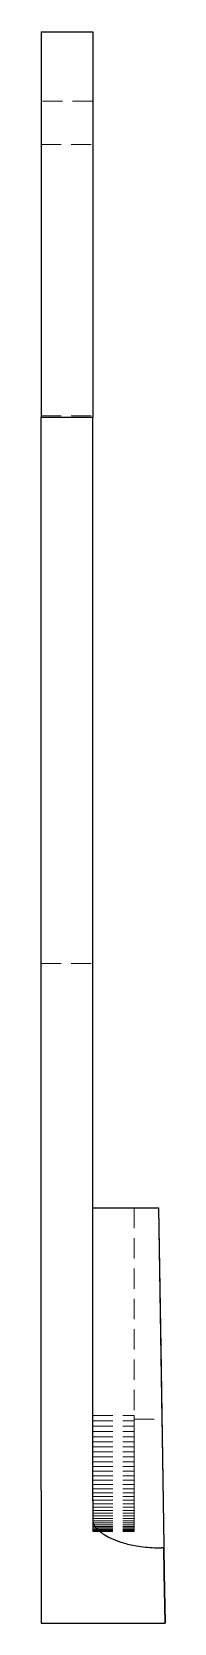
# Model space of a CAD drawing. Header units: millimetres. Extents: x 47 to 227, y 7 to 162.
# Drawn here: x 219 to 226.8, y 7 to 107 of the extents above.
import ezdxf

# ---------------------------------------------------------------- set-up
doc = ezdxf.new("R2010")
doc.units = ezdxf.units.MM
doc.linetypes.add('HIDDEN', pattern=[1.905, 1.27, -0.635])

msp = doc.modelspace()

# ---------------------------------------------------------------- linework, layer by layer
at = {"color": 7, "linetype": 'Continuous', "lineweight": 25}
for p, q in [((218.98, 107), (218.98, 82.78)), ((218.98, 107), (222.24, 107)), ((222.24, 107), (222.24, 82.78)), ((218.98, 82.78), (222.24, 82.78)), ((218.98, 25.8), (218.98, 82.78)), ((222.24, 33.09), (222.24, 82.78)), ((222.24, 25.8), (222.24, 33.09)), ((226.4, 33.09), (226.54, 24.12)), ((226.4, 33.09), (226.61, 19.83)), ((226.4, 33.09), (226.61, 19.83)), ((226.4, 33.09), (226.54, 24.31)), ((218.98, 15.35), (218.98, 25.8)), ((226.54, 24.31), (226.71, 13.25)), ((226.54, 24.12), (226.71, 13.25)), ((218.98, 15.35), (218.98, 7)), ((222.24, 14.69), (222.24, 15.35)), ((226.71, 13.25), (226.73, 11.93)), ((226.71, 13.25), (226.73, 11.93)), ((226.73, 11.73), (226.6, 11.73)), ((226.73, 11.93), (226.73, 11.73)), ((226.73, 11.93), (226.73, 11.73)), ((226.76, 10.17), (226.73, 11.73)), ((226.73, 11.73), (226.76, 10.17)), ((226.81, 7), (226.76, 10.17)), ((226.76, 10.17), (226.81, 7)), ((218.98, 7), (226.81, 7))]:
    msp.add_line(p, q, dxfattribs=at)
at = {"color": 7, "linetype": 'HIDDEN', "lineweight": 18}
for p, q in [((222.24, 102.65), (218.98, 102.65)), ((218.98, 99.93), (222.24, 99.93)), ((218.98, 82.86), (222.24, 82.86)), ((218.98, 48.46), (222.24, 48.46)), ((222.24, 33.09), (222.24, 20.04)), ((224.85, 33.09), (224.85, 20.04)), ((222.24, 20.04), (224.85, 20.04)), ((222.24, 20.04), (222.24, 19.71)), ((224.85, 20.04), (224.85, 19.71)), ((222.24, 19.71), (222.24, 19.38)), ((222.24, 19.71), (224.85, 19.71)), ((222.24, 19.38), (224.85, 19.38)), ((222.24, 19.38), (222.24, 19.05)), ((222.24, 19.05), (224.85, 19.05)), ((222.24, 19.05), (222.24, 18.72)), ((224.85, 19.83), (226.61, 19.83)), ((224.85, 19.71), (224.85, 19.38)), ((224.85, 19.38), (224.85, 19.05)), ((224.85, 19.05), (224.85, 18.72)), ((222.24, 18.72), (224.85, 18.72)), ((222.24, 18.72), (222.24, 18.4)), ((222.24, 18.4), (224.85, 18.4)), ((222.24, 18.4), (222.24, 18.08)), ((222.24, 18.08), (224.85, 18.08)), ((222.24, 18.08), (222.24, 17.76)), ((224.85, 18.72), (224.85, 18.4)), ((224.85, 18.4), (224.85, 18.08)), ((224.85, 18.08), (224.85, 17.76)), ((222.24, 17.76), (224.85, 17.76)), ((222.24, 17.76), (222.24, 17.45)), ((222.24, 17.45), (224.85, 17.45)), ((222.24, 17.45), (222.24, 17.14)), ((222.24, 17.14), (224.85, 17.14)), ((222.24, 17.14), (222.24, 16.84)), ((224.85, 17.76), (224.85, 17.45)), ((224.85, 17.45), (224.85, 17.14)), ((224.85, 17.14), (224.85, 16.84)), ((222.24, 16.84), (224.85, 16.84)), ((222.24, 16.84), (222.24, 16.55)), ((222.24, 16.55), (224.85, 16.55)), ((222.24, 16.55), (222.24, 16.26)), ((222.24, 16.26), (224.85, 16.26)), ((222.24, 16.26), (222.24, 15.98)), ((224.85, 16.84), (224.85, 16.55)), ((224.85, 16.55), (224.85, 16.26)), ((224.85, 16.26), (224.85, 15.98)), ((222.24, 15.98), (224.85, 15.98)), ((222.24, 15.98), (222.24, 15.71)), ((222.24, 15.71), (224.85, 15.71)), ((222.24, 15.71), (222.24, 15.45)), ((222.24, 15.45), (224.85, 15.45)), ((222.24, 15.45), (222.24, 15.2)), ((222.24, 15.2), (224.85, 15.2)), ((222.24, 15.2), (222.24, 14.95)), ((224.85, 15.98), (224.85, 15.71)), ((224.85, 15.71), (224.85, 15.45)), ((224.85, 15.45), (224.85, 15.2)), ((224.85, 15.2), (224.85, 14.95)), ((222.24, 14.95), (224.85, 14.95)), ((222.24, 14.95), (222.24, 14.72)), ((222.24, 14.72), (224.85, 14.72)), ((222.24, 14.72), (222.24, 14.5)), ((222.24, 14.5), (224.85, 14.5)), ((222.24, 14.5), (222.24, 14.29)), ((222.24, 14.29), (224.85, 14.29)), ((222.24, 14.29), (222.24, 14.09)), ((222.24, 14.09), (224.85, 14.09)), ((222.24, 14.09), (222.24, 13.91)), ((224.85, 14.95), (224.85, 14.72)), ((224.85, 14.72), (224.85, 14.5)), ((224.85, 14.5), (224.85, 14.29)), ((224.85, 14.29), (224.85, 14.09)), ((224.85, 14.09), (224.85, 13.91)), ((222.24, 13.91), (224.85, 13.91)), ((222.24, 13.91), (222.24, 13.74)), ((222.24, 13.74), (224.85, 13.74)), ((222.24, 13.74), (222.24, 13.58)), ((222.24, 13.58), (224.85, 13.58)), ((222.24, 13.58), (222.24, 13.43)), ((222.24, 13.43), (224.85, 13.43)), ((222.24, 13.43), (222.24, 13.3)), ((222.24, 13.3), (224.85, 13.3)), ((222.24, 13.3), (222.24, 13.18)), ((222.24, 13.18), (224.85, 13.18)), ((222.24, 13.18), (222.24, 13.08)), ((222.24, 13.08), (224.85, 13.08)), ((222.24, 13.08), (222.24, 12.99)), ((224.85, 13.91), (224.85, 13.74)), ((224.85, 13.74), (224.85, 13.58)), ((224.85, 13.58), (224.85, 13.43)), ((224.85, 13.43), (224.85, 13.3)), ((224.85, 13.3), (224.85, 13.18)), ((224.85, 13.18), (224.85, 13.08)), ((224.85, 13.08), (224.85, 12.99)), ((222.24, 12.99), (224.85, 12.99)), ((222.24, 12.99), (222.24, 12.91)), ((222.24, 12.91), (224.85, 12.91)), ((222.24, 12.91), (222.24, 12.85)), ((222.24, 12.85), (224.85, 12.85)), ((222.24, 12.85), (222.24, 12.81)), ((222.24, 12.81), (224.85, 12.81)), ((222.24, 12.81), (222.24, 12.78)), ((222.24, 12.78), (224.85, 12.78)), ((222.24, 12.78), (222.24, 12.76)), ((222.24, 12.76), (224.85, 12.76)), ((224.85, 12.99), (224.85, 12.91)), ((224.85, 12.91), (224.85, 12.85)), ((224.85, 12.85), (224.85, 12.81)), ((224.85, 12.81), (224.85, 12.78)), ((224.85, 12.78), (224.85, 12.76)), ((226.6, 11.73), (226.73, 11.73))]:
    msp.add_line(p, q, dxfattribs=at)
at = {"color": 7, "linetype": 'Continuous', "lineweight": 25}
for points, knots in [([(222.24, 33.09), (222.31, 33.09), (222.46, 33.09), (222.9, 33.09), (223.19, 33.09), (223.72, 33.09), (223.92, 33.09), (224.34, 33.09), (224.56, 33.09), (225.28, 33.09), (225.81, 33.09), (226.4, 33.09)], [0, 0, 0, 0, 0.25, 0.25, 0.5, 0.5, 0.625, 0.625, 0.75, 0.75, 1, 1, 1, 1]), ([(222.24, 15.35), (222.24, 17.12), (222.24, 18.88), (222.24, 22.36), (222.24, 24.09), (222.24, 25.8)], [0, 0, 0, 0, 0.5, 0.5, 1, 1, 1, 1]), ([(222.24, 14.69), (222.24, 14.47), (222.24, 14.24), (222.24, 13.81), (222.24, 13.59), (222.24, 13.38)], [0, 0, 0, 0, 0.5, 0.5, 1, 1, 1, 1]), ([(222.24, 13.38), (222.24, 13.37), (222.24, 13.35), (222.26, 13.29), (222.3, 13.21), (222.37, 13.09), (222.49, 12.94), (222.69, 12.76), (222.99, 12.54), (223.44, 12.3), (224.08, 12.06), (224.76, 11.89), (225.43, 11.79), (226, 11.74), (226.4, 11.73), (226.6, 11.73)], [0, 0, 0, 0, 0.00483, 0.01692, 0.0368, 0.06524, 0.10324, 0.16139, 0.23837, 0.33709, 0.47322, 0.65533, 0.76471, 0.87969, 1, 1, 1, 1])]:
    msp.add_open_spline(points, degree=3, knots=knots, dxfattribs=at)
at = {"color": 7, "linetype": 'HIDDEN', "lineweight": 18}
msp.add_open_spline([(222.24, 25.96), (222.24, 24.23), (222.24, 22.47), (222.24, 18.93), (222.24, 17.15), (222.24, 15.35)], degree=3, knots=[0, 0, 0, 0, 0.5, 0.5, 1, 1, 1, 1], dxfattribs=at)

doc.saveas('drawing.dxf')
